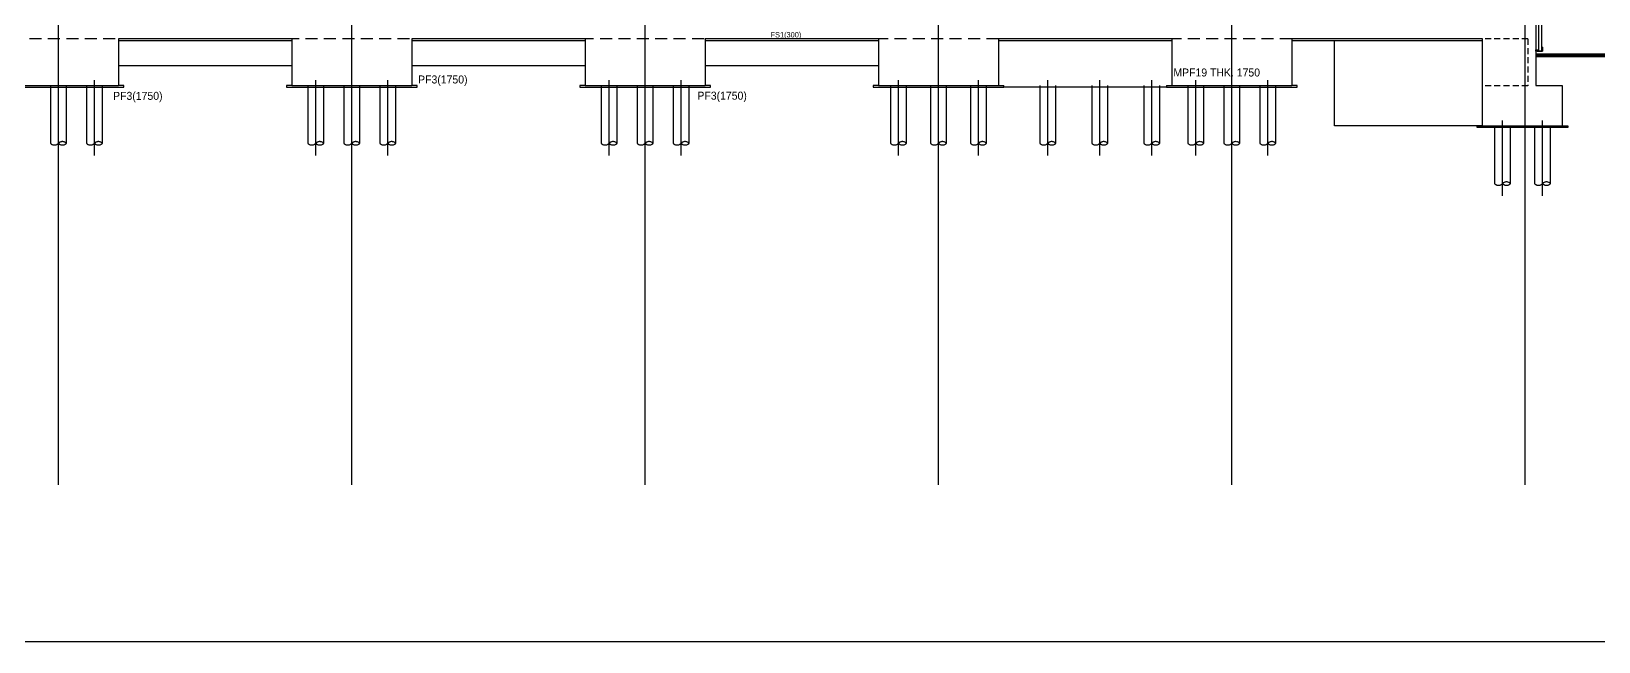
# Model space of a CAD drawing. Header units: millimetres. Extents: x 4754612 to 5801174, y 2368242 to 2777223.
# Drawn here: x 5060649 to 5119417, y 2554610 to 2577492 of the extents above; entities that cross this region are included whole.
import ezdxf
from ezdxf.enums import TextEntityAlignment as Align

# ---------------------------------------------------------------- set-up
doc = ezdxf.new("R2010")
doc.units = ezdxf.units.MM
doc.header["$LTSCALE"] = 1000
for name, pattern in [('ACAD_ISO12W100', [21, 12, -3, 0, -3, 0, -3]), ('CEN', [6.2, 6, -0.1, 0, -0.1]), ('HID', [0.345, 0.225, -0.12])]:
    doc.linetypes.add(name, pattern=pattern)
doc.layers.get('DEFPOINTS').update_dxf_attribs({"color": 151})
for name, color, linetype in [('A-ETC-3', 8, 'Continuous'), ('A-STEEL-7', 7, 'Continuous'), ('A-WALL-GW50', 4, 'Continuous'), ('A-중심선', 10, 'CEN'), ('CON', 2, 'Continuous'), ('ELE-06', 6, 'Continuous'), ('ELE-3', 6, 'Continuous'), ('KZ_횡단_암선2', 8, 'ACAD_ISO12W100'), ('PIR판넬', 4, 'Continuous'), ('도근점수치', 2, 'Continuous')]:
    doc.layers.add(name, color=color, linetype=linetype)
doc.layers.add('Guide-line', color=151, linetype='Continuous', plot=False)
doc.styles.add('돋움', font='')
doc.styles.get('돋움').set_extended_font_data('Dotum')

# ---------------------------------------------------------------- blocks, each defined once
blk = doc.blocks.new('A$C2FA30BED')
at = {"layer": 'A-ETC-3', "linetype": 'HID', "ltscale": 0.1}
blk.add_lwpolyline([(0, 0), (0, -2165, 0.415484), (300, -2165, -0.414601), (600, -2165, -0.415899), (300, -2165)], format="xyb", dxfattribs=at)
blk.add_lwpolyline([(600, -2165), (600, 0)], dxfattribs=at)
at = {"layer": 'A-중심선', "ltscale": 5}
blk.add_line((300, -2626), (300, 200), dxfattribs=at)
blk = doc.blocks.new('각-50X100')
at = {"layer": 'A-STEEL-7', "color": 1}
for p, q in [((-22.7, -2.3), (22.7, -97.7)), ((-22.7, -97.7), (22.7, -2.3))]:
    blk.add_line(p, q, dxfattribs=at)
at = {"layer": 'A-STEEL-7'}
blk.add_lwpolyline([(-25, 0), (25, 0), (25, -100), (-25, -100)], close=True, dxfattribs=at)
at = {"layer": 'A-STEEL-7', "color": 251}
blk.add_lwpolyline([(-22.7, -2.3), (22.7, -2.3), (22.7, -97.7), (-22.7, -97.7)], close=True, dxfattribs=at)

msp = doc.modelspace()

# ---------------------------------------------------------------- linework, layer by layer
at = {"layer": 'A-WALL-GW50'}
msp.add_line((5117188.3, 2576749.621), (5117238.3, 2576749.621), dxfattribs=at)
at = {"layer": 'A-중심선', "ltscale": 5}
for p, q in [((5061663.3, 2560495.412), (5061663.3, 2645427.791)), ((5072663.3, 2560495.412), (5072663.3, 2645427.791)), ((5083663.3, 2560495.412), (5083663.3, 2645427.791)), ((5094663.3, 2560495.412), (5094663.3, 2645427.791)), ((5105663.3, 2560495.412), (5105663.3, 2645427.791)), ((5116663.3, 2560495.412), (5116663.3, 2645427.791))]:
    msp.add_line(p, q, dxfattribs=at)
at = {"layer": 'CON'}
for p, q in [((5117063.3, 2577749.621), (5117063.3, 2575464.621)), ((5070413.498, 2577209.621), (5063913.498, 2577209.621)), ((5063913.498, 2577209.621), (5063913.498, 2575459.621)), ((5070413.498, 2577209.621), (5070413.498, 2575459.621)), ((5081413.495, 2577209.621), (5074913.498, 2577209.621)), ((5074913.498, 2577209.621), (5074913.498, 2575459.621)), ((5081413.495, 2577209.621), (5081413.495, 2575459.621)), ((5092412.531, 2577209.621), (5085913.495, 2577209.621)), ((5085913.495, 2577209.621), (5085913.495, 2575459.621)), ((5092412.531, 2577209.621), (5092412.531, 2575459.621)), ((5096912.056, 2577209.621), (5096911.995, 2575459.621)), ((5103412.39, 2577209.621), (5096912.056, 2577209.621)), ((5103412.39, 2577209.621), (5103412.39, 2575459.621)), ((5107911.915, 2577209.621), (5107911.854, 2575459.621)), ((5115063.103, 2577209.621), (5107911.905, 2577209.621)), ((5115063.103, 2573949.621), (5115063.103, 2577209.621)), ((5059413.498, 2575459.621), (5063913.498, 2575459.621)), ((5070413.498, 2575459.621), (5074913.498, 2575459.621)), ((5081413.495, 2575459.621), (5085913.495, 2575459.621)), ((5092412.531, 2575459.621), (5097111.995, 2575459.621)), ((5103212.39, 2575459.621), (5107911.854, 2575459.621)), ((5118063.103, 2575449.621), (5117063.3, 2575449.621)), ((5118063.103, 2573949.621), (5118063.103, 2575449.621)), ((5115063.103, 2573949.621), (5118063.103, 2573949.621))]:
    msp.add_line(p, q, dxfattribs=at)
at = {"layer": 'CON', "color": 5}
for p, q in [((5109514.096, 2573949.621), (5109514.096, 2577149.621)), ((5063913.498, 2576209.621), (5070413.498, 2576209.621)), ((5074913.498, 2576209.621), (5081413.495, 2576209.621)), ((5085913.495, 2576209.621), (5092412.531, 2576209.621)), ((5103212.451, 2575399.621), (5097111.995, 2575399.621)), ((5115063.103, 2573949.621), (5109514.096, 2573949.621))]:
    msp.add_line(p, q, dxfattribs=at)
at = {"layer": 'CON', "color": 8, "linetype": 'HID'}
for p, q in [((5116763.3, 2577209.621), (5115063.103, 2577209.621)), ((5116763.3, 2577209.621), (5116763.3, 2575449.621)), ((5116763.3, 2575449.621), (5115063.103, 2575449.621))]:
    msp.add_line(p, q, dxfattribs=at)
at = {"layer": 'ELE-06'}
for p, q in [((5063913.498, 2577149.621), (5070413.498, 2577149.621)), ((5074913.498, 2577149.621), (5081413.495, 2577149.621)), ((5085913.495, 2577149.621), (5092412.531, 2577149.621)), ((5096912.054, 2577149.621), (5103412.39, 2577149.621)), ((5107911.913, 2577149.621), (5115063.103, 2577149.621)), ((5070213.498, 2575399.621), (5075113.498, 2575399.621)), ((5081213.495, 2575399.621), (5086113.495, 2575399.621)), ((5092412.531, 2575459.621), (5092212.531, 2575459.621)), ((5092212.531, 2575459.621), (5092212.531, 2575399.621)), ((5092212.531, 2575399.621), (5097111.995, 2575399.621)), ((5092212.531, 2575399.621), (5097111.995, 2575399.621)), ((5097111.995, 2575399.621), (5097111.995, 2575459.621)), ((5103212.39, 2575459.621), (5103212.39, 2575399.621)), ((5103212.39, 2575399.621), (5108111.854, 2575399.621)), ((5103212.39, 2575399.621), (5108111.854, 2575399.621)), ((5108111.854, 2575459.621), (5107911.854, 2575459.621)), ((5108111.854, 2575399.621), (5108111.854, 2575459.621)), ((5118263.103, 2573889.621), (5114863.103, 2573889.621))]:
    msp.add_line(p, q, dxfattribs=at)
for points in [[(5059413.498, 2575459.621), (5059213.498, 2575459.621), (5059213.498, 2575399.621), (5064113.498, 2575399.621), (5064113.498, 2575459.621), (5063913.498, 2575459.621)], [(5070413.498, 2575459.621), (5070213.498, 2575459.621), (5070213.498, 2575399.621), (5075113.498, 2575399.621), (5075113.498, 2575459.621), (5074913.498, 2575459.621)], [(5081413.495, 2575459.621), (5081213.495, 2575459.621), (5081213.495, 2575399.621), (5086113.495, 2575399.621), (5086113.495, 2575459.621), (5085913.495, 2575459.621)], [(5118063.103, 2573949.621), (5118263.103, 2573949.621), (5118263.103, 2573889.621), (5114863.103, 2573889.621), (5114863.103, 2573949.621), (5115063.103, 2573949.621)]]:
    msp.add_lwpolyline(points, dxfattribs=at)
at = {"layer": 'ELE-3'}
msp.add_lwpolyline([(5117288.3, 2576923.419), (5117288.3, 2576897.221), (5117310.9, 2576897.221), (5117310.9, 2576749.621), (5117113.3, 2576749.621), (5117113.3, 2576748.421), (5117312.1, 2576748.421), (5117312.1, 2576898.421), (5117289.5, 2576898.421), (5117289.5, 2576923.419, 1), (5117287.1, 2576923.419), (5117287.1, 2576913.42), (5117288.3, 2576913.42)], format="xyb", dxfattribs=at)
at = {"layer": 'Guide-line'}
msp.add_line((4884726.578, 2554609.603), (5174610.081, 2554609.603), dxfattribs=at)
at = {"layer": 'KZ_횡단_암선2', "linetype": 'HID', "ltscale": 2}
for p, q in [((5096912.056, 2577209.621), (4921913.3, 2577209.621)), ((5107911.915, 2577209.621), (5103412.39, 2577209.621))]:
    msp.add_line(p, q, dxfattribs=at)
at = {"layer": 'PIR판넬'}
msp.add_lwpolyline([(5117163.3, 2619199.621), (5117163.3, 2576764.621), (5117288.3, 2576764.621), (5117288.3, 2619249.621)], dxfattribs=at)
at = {"layer": '도근점수치'}
for points in [[(5117063.3, 2576649.621), (5160217.487, 2576649.621), (5160217.487, 2575349.609), (5175766.737, 2575399.166)], [(5117063.3, 2576639.621), (5160207.487, 2576639.621), (5160207.487, 2575339.597), (5175766.749, 2575389.166)], [(5117063.3, 2576629.621), (5160197.487, 2576629.621), (5160197.487, 2575329.585), (5175766.762, 2575379.166)], [(5117063.3, 2576619.621), (5160187.487, 2576619.621), (5160187.487, 2575319.572), (5175766.774, 2575369.166)], [(5117063.3, 2576609.621), (5160177.487, 2576609.621), (5160177.487, 2575309.56), (5175766.786, 2575359.166)], [(5117063.3, 2576599.621), (5160167.487, 2576599.621), (5160167.487, 2575299.548), (5175766.798, 2575349.166)], [(5117063.3, 2576589.621), (5160157.487, 2576589.621), (5160157.487, 2575289.536), (5175766.811, 2575339.166)], [(5117063.3, 2576579.621), (5160147.487, 2576579.621), (5160147.487, 2575279.523), (5175766.823, 2575329.166)], [(5117063.3, 2576569.621), (5160137.487, 2576569.621), (5160137.487, 2575269.511), (5175766.835, 2575319.166)], [(5117063.3, 2576559.621), (5160127.487, 2576559.621), (5160127.487, 2575259.499), (5175766.847, 2575309.166)], [(5117063.3, 2576549.621), (5160117.487, 2576549.621), (5160117.487, 2575249.486), (5175766.86, 2575299.166)]]:
    msp.add_lwpolyline(points, dxfattribs=at)

# ---------------------------------------------------------------- block references
at = {"layer": 'CON'}
for p in [(5061363.3, 2575459.621), (5062713.3, 2575459.621), (5071013.3, 2575459.621), (5072363.3, 2575459.621), (5073713.3, 2575459.621), (5082013.3, 2575459.621), (5083363.3, 2575459.621), (5084713.3, 2575459.621), (5092863.3, 2575459.621), (5094363.3, 2575459.621), (5095863.3, 2575459.621), (5098461.921, 2575459.621), (5100411.921, 2575459.621), (5102362.062, 2575459.621), (5104013.249, 2575459.621), (5105363.249, 2575459.621), (5106713.249, 2575459.621), (5115513.3, 2573949.621), (5117013.3, 2573949.621)]:
    msp.add_blockref('A$C2FA30BED', p, dxfattribs=at)
at = {"layer": 'PIR판넬', "extrusion": (0, 0, -1), "xscale": -1, "zscale": -1, "rotation": 90}
msp.add_blockref('각-50X100', (-5117163.3, 2576774.621), dxfattribs=at)

# ---------------------------------------------------------------- texts
at = {"layer": 'DEFPOINTS', "style": '돋움'}
for p in [(5076078.495, 2575687.506), (5064642.087, 2575073.672), (5086550.786, 2575080.294)]:
    msp.add_text('PF3(1750)', height=300, dxfattribs=at).set_placement(p, align=Align.MIDDLE_CENTER)
msp.add_text('MPF19 THK. 1750', height=300, dxfattribs=at).set_placement((5103470.952, 2575949.559), align=Align.MIDDLE_LEFT)
at = {"layer": 'Guide-line', "style": '돋움'}
msp.add_text('FS1(300)', height=200, dxfattribs=at).set_placement((5088943.618, 2577364.268), align=Align.MIDDLE_CENTER)

doc.saveas('drawing.dxf')
